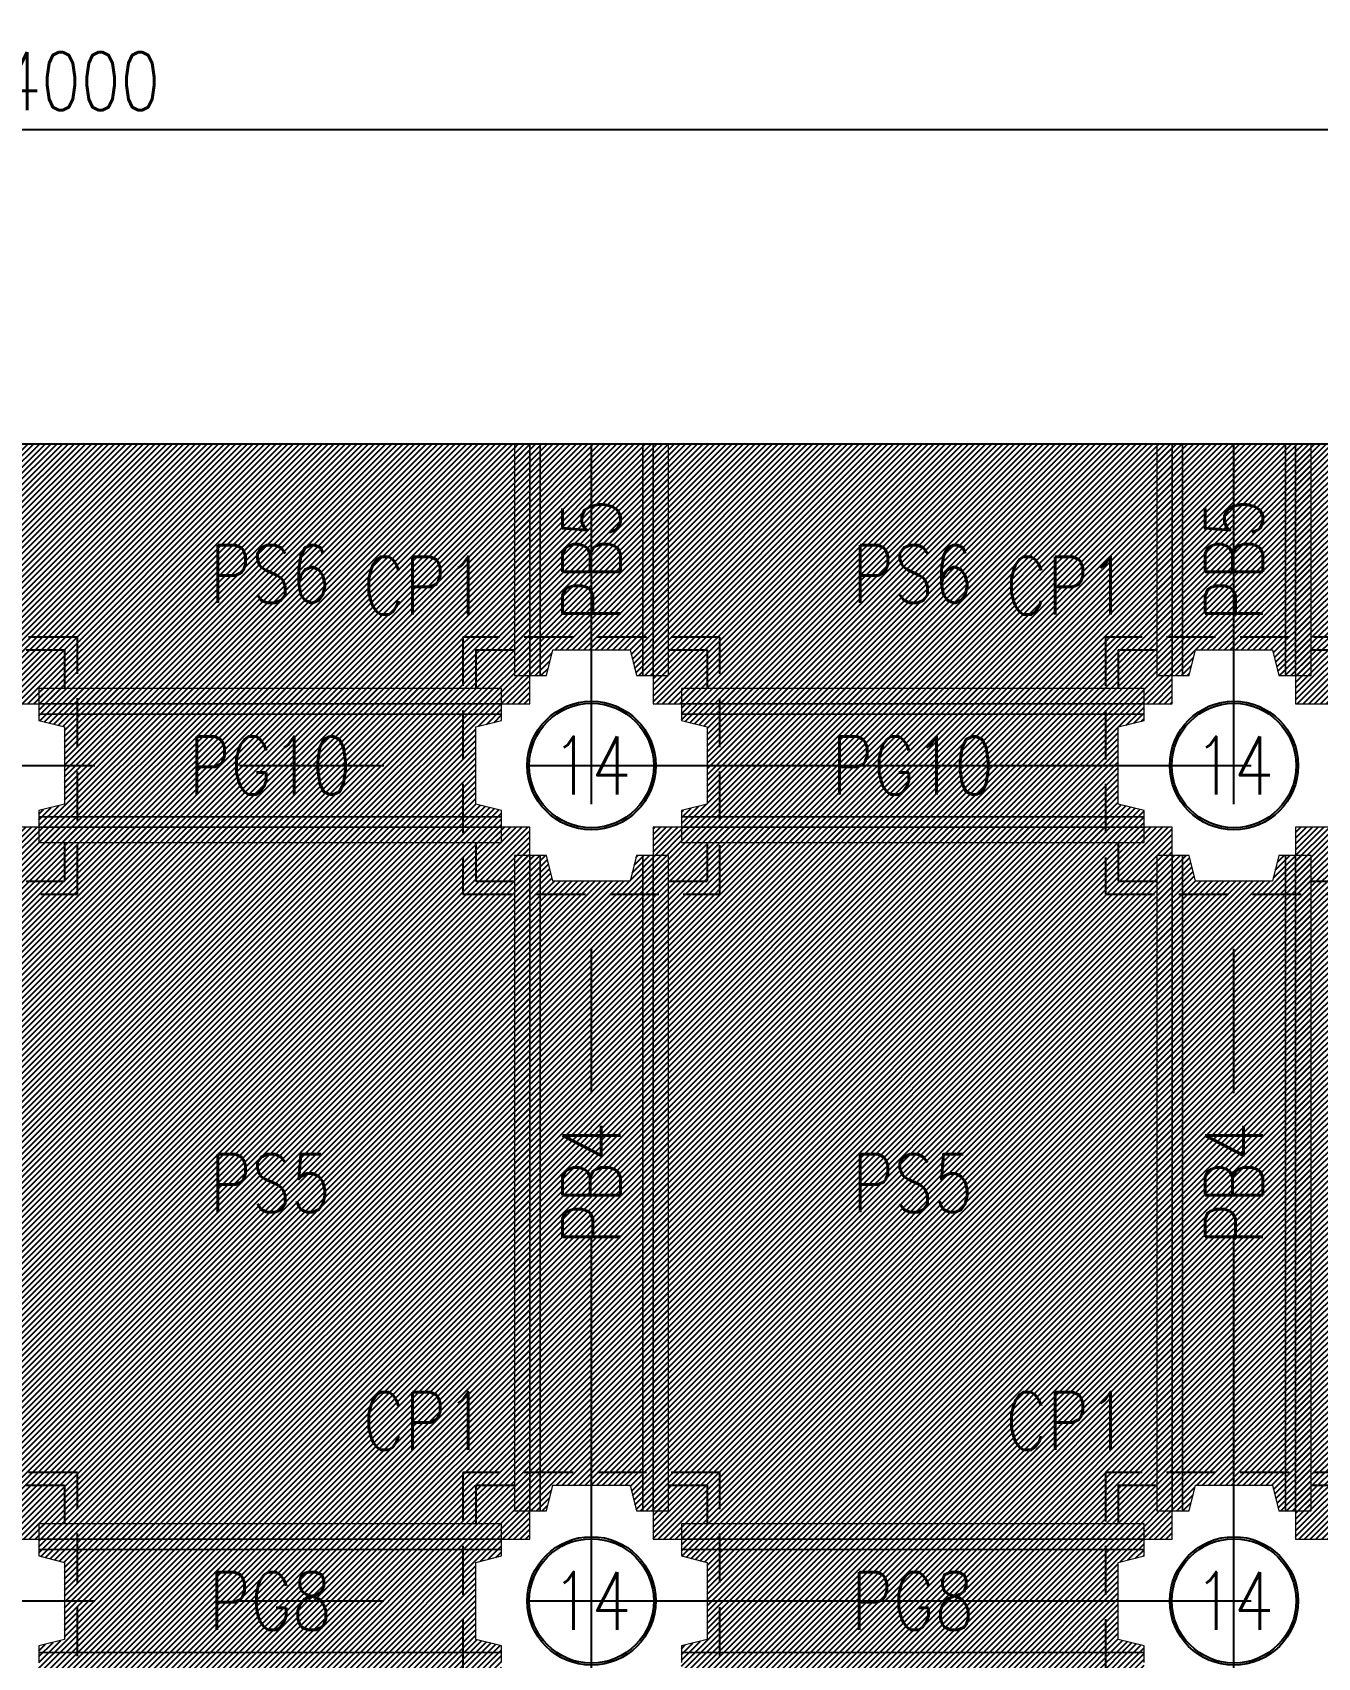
# Model space of a CAD drawing. Extents: x -4754 to 9942, y -22015 to 3942.
# Drawn here: x 2156 to 3156, y -17929 to -16664 of the extents above; entities that cross this region are included whole.
import ezdxf
from ezdxf.enums import TextEntityAlignment as Align

# ---------------------------------------------------------------- set-up
doc = ezdxf.new("R2010")
doc.units = 0
doc.header["$LTSCALE"] = 3
doc.linetypes.add('CENTER', pattern=[2, 1.25, -0.25, 0.25, -0.25])
doc.linetypes.add('DASHED', pattern=[19.05, 12.7, -6.35])
doc.layers.get('0').update_dxf_attribs({"linetype": 'CONTINUOUS'})
doc.layers.add('HB_0', color=7, linetype='CONTINUOUS', transparency=0.5)
doc.layers.add('預鑄版_HATCH', color=253, linetype='CONTINUOUS', transparency=0.1)
for name, color, linetype in [('HB_DIM', 1, 'CONTINUOUS'), ('基椿', 1, 'CONTINUOUS'), ('場鑄梁', 4, 'CONTINUOUS'), ('場鑄梁_虛線', 4, 'CONTINUOUS'), ('底圖', 7, 'CONTINUOUS'), ('預鑄梁', 7, 'CONTINUOUS'), ('預鑄梁_HATCH', 253, 'CONTINUOUS'), ('預鑄梁_TXT', 2, 'CONTINUOUS'), ('預鑄梁_外緣', 7, 'CONTINUOUS'), ('預鑄樁帽', 6, 'CONTINUOUS'), ('預鑄樁帽_TXT', 2, 'CONTINUOUS'), ('預鑄版', 7, 'CONTINUOUS'), ('預鑄版_TXT', 2, 'CONTINUOUS')]:
    doc.layers.add(name, color=color, linetype=linetype)
doc.styles.get("Standard").update_dxf_attribs({"font": 'ROMANS.shx', "width": 0.8, "bigfont": 'chineset.shx'})
doc.dimstyles.new('150cm', dxfattribs={"dimscale": 15, "dimtxt": 3, "dimasz": 2.5, "dimexe": 2, "dimexo": 2, "dimgap": 1, "dimtad": 1, "dimdsep": 46, "dimtxsty": 'Standard', "dimcen": 0, "dimclrt": 2, "dimadec": 0, "dimazin": 0, "dimtfac": 1, "dimtix": 1, "dimtmove": 2, "dimatfit": 3, "dimfxl": 1, "dimtolj": 1, "dimtzin": 0, "dimarcsym": 0})

# ---------------------------------------------------------------- blocks, each defined once
blk = doc.blocks.new('*D985')
at = {"layer": 'HB_DIM', "color": 0, "lineweight": -2}
for p, q in [((-158.2, -16954.7), (-158.2, -16559.7)), ((4339.8, -16954.7), (4339.8, -16559.7)), ((-120.7, -16589.7), (4302.3, -16589.7))]:
    blk.add_line(p, q, dxfattribs=at)
at = {"layer": 'HB_DIM', "color": 0}
for points in [[(-120.7, -16583.4), (-120.7, -16595.9), (-158.2, -16589.7)], [(4302.3, -16595.9), (4302.3, -16583.4), (4339.8, -16589.7)]]:
    blk.add_solid(points, dxfattribs=at)
at = {"layer": 'HB_DIM', "color": 2, "linetype": 'Continuous', "insert": (2090.8, -16552.2), "char_height": 45, "attachment_point": 5}
blk.add_mtext('\\A1;4498', dxfattribs=at)
blk = doc.blocks.new('*D988')
at = {"layer": 'HB_DIM', "color": 0, "lineweight": -2}
for p, q in [((90.8, -16954.7), (90.8, -16709.7)), ((4090.8, -16954.7), (4090.8, -16709.7)), ((128.3, -16739.7), (4053.3, -16739.7))]:
    blk.add_line(p, q, dxfattribs=at)
at = {"layer": 'HB_DIM', "color": 0}
for points in [[(128.3, -16733.4), (128.3, -16745.9), (90.8, -16739.7)], [(4053.3, -16745.9), (4053.3, -16733.4), (4090.8, -16739.7)]]:
    blk.add_solid(points, dxfattribs=at)
at = {"layer": 'HB_DIM', "color": 2, "linetype": 'Continuous', "insert": (2090.8, -16702.2), "char_height": 45, "attachment_point": 5}
blk.add_mtext('\\A1;8@500=4000', dxfattribs=at)
blk = doc.blocks.new('pile')
at = {"layer": 'HB_0', "linetype": 'Continuous'}
for radius in [50, 48.4]:
    blk.add_circle((0, 0), radius, dxfattribs=at)
at = {"color": 2, "width": 0.8}
blk.add_attdef('A', text='', height=45, dxfattribs=at).set_placement((0, 0), align=Align.MIDDLE_CENTER)

msp = doc.modelspace()

# ---------------------------------------------------------------- hatches: boundary and pattern name
at = {"layer": '預鑄梁_HATCH', "linetype": 'Continuous'}
h = msp.add_hatch(dxfattribs=at)
h.set_pattern_fill('ANSI31', color=256, style=0)
h.paths.add_polyline_path([(2530.844, -17164.682), (2542.844, -17164.682), (2550.844, -17164.682), (2555.844, -17164.682), (2560.844, -17144.682), (2620.844, -17144.682), (2625.844, -17164.682), (2630.844, -17164.682), (2638.844, -17164.682), (2650.844, -17164.682), (2650.844, -17164.682), (2650.844, -16984.682), (2650.844, -16984.682), (2530.844, -16984.682), (2530.844, -16984.682)], flags=17)
h = msp.add_hatch(dxfattribs=at)
h.set_pattern_fill('ANSI31', color=256, style=0)
h.paths.add_polyline_path([(3030.844, -17164.682), (3042.844, -17164.682), (3050.844, -17164.682), (3055.844, -17164.682), (3060.844, -17144.682), (3120.844, -17144.682), (3125.844, -17164.682), (3130.844, -17164.682), (3138.844, -17164.682), (3150.844, -17164.682), (3150.844, -17164.682), (3150.844, -16984.682), (3150.844, -16984.682), (3030.844, -16984.682), (3030.844, -16984.682)], flags=17)
h = msp.add_hatch(dxfattribs=at)
h.set_pattern_fill('ANSI31', color=256, style=0)
h.paths.add_polyline_path([(2160.844, -17294.682), (2520.844, -17294.682), (2520.844, -17294.682), (2520.844, -17282.682), (2520.844, -17274.682), (2520.844, -17269.682), (2500.844, -17264.682), (2500.844, -17204.682), (2520.844, -17199.682), (2520.844, -17194.682), (2520.844, -17186.682), (2520.844, -17174.682), (2520.844, -17174.682), (2160.844, -17174.682), (2160.844, -17174.682), (2160.844, -17186.682), (2160.844, -17194.682), (2160.844, -17199.682), (2180.844, -17204.682), (2180.844, -17264.682), (2160.844, -17269.682), (2160.844, -17274.682), (2160.844, -17282.682)], flags=17)
h = msp.add_hatch(dxfattribs=at)
h.set_pattern_fill('ANSI31', color=256, style=0)
h.paths.add_polyline_path([(2660.844, -17294.682), (3020.844, -17294.682), (3020.844, -17294.682), (3020.844, -17282.682), (3020.844, -17274.682), (3020.844, -17269.682), (3000.844, -17264.682), (3000.844, -17204.682), (3020.844, -17199.682), (3020.844, -17194.682), (3020.844, -17186.682), (3020.844, -17174.682), (3020.844, -17174.682), (2660.844, -17174.682), (2660.844, -17174.682), (2660.844, -17186.682), (2660.844, -17194.682), (2660.844, -17199.682), (2680.844, -17204.682), (2680.844, -17264.682), (2660.844, -17269.682), (2660.844, -17274.682), (2660.844, -17282.682)], flags=17)
h = msp.add_hatch(dxfattribs=at)
h.set_pattern_fill('ANSI31', color=256, style=0)
h.paths.add_polyline_path([(2530.844, -17814.682), (2542.844, -17814.682), (2550.844, -17814.682), (2555.844, -17814.682), (2560.844, -17794.682), (2620.844, -17794.682), (2625.844, -17814.682), (2630.844, -17814.682), (2638.844, -17814.682), (2650.844, -17814.682), (2650.844, -17814.682), (2650.844, -17304.682), (2650.844, -17304.682), (2638.844, -17304.682), (2630.844, -17304.682), (2625.844, -17304.682), (2620.844, -17324.682), (2560.844, -17324.682), (2555.844, -17304.682), (2550.844, -17304.682), (2542.844, -17304.682), (2530.844, -17304.682), (2530.844, -17304.682)], flags=17)
h = msp.add_hatch(dxfattribs=at)
h.set_pattern_fill('ANSI31', color=256, style=0)
h.paths.add_polyline_path([(3030.844, -17814.682), (3042.844, -17814.682), (3050.844, -17814.682), (3055.844, -17814.682), (3060.844, -17794.682), (3120.844, -17794.682), (3125.844, -17814.682), (3130.844, -17814.682), (3138.844, -17814.682), (3150.844, -17814.682), (3150.844, -17814.682), (3150.844, -17304.682), (3150.844, -17304.682), (3138.844, -17304.682), (3130.844, -17304.682), (3125.844, -17304.682), (3120.844, -17324.682), (3060.844, -17324.682), (3055.844, -17304.682), (3050.844, -17304.682), (3042.844, -17304.682), (3030.844, -17304.682), (3030.844, -17304.682)], flags=17)
h = msp.add_hatch(dxfattribs=at)
h.set_pattern_fill('ANSI31', color=256, style=0)
h.paths.add_polyline_path([(2160.844, -17944.682), (2520.844, -17944.682), (2520.844, -17944.682), (2520.844, -17932.682), (2520.844, -17924.682), (2520.844, -17919.682), (2500.844, -17914.682), (2500.844, -17854.682), (2520.844, -17849.682), (2520.844, -17844.682), (2520.844, -17836.682), (2520.844, -17824.682), (2520.844, -17824.682), (2160.844, -17824.682), (2160.844, -17824.682), (2160.844, -17836.682), (2160.844, -17844.682), (2160.844, -17849.682), (2180.844, -17854.682), (2180.844, -17914.682), (2160.844, -17919.682), (2160.844, -17924.682), (2160.844, -17932.682)], flags=17)
h = msp.add_hatch(dxfattribs=at)
h.set_pattern_fill('ANSI31', color=256, style=0)
h.paths.add_polyline_path([(2660.844, -17944.682), (3020.844, -17944.682), (3020.844, -17944.682), (3020.844, -17932.682), (3020.844, -17924.682), (3020.844, -17919.682), (3000.844, -17914.682), (3000.844, -17854.682), (3020.844, -17849.682), (3020.844, -17844.682), (3020.844, -17836.682), (3020.844, -17824.682), (3020.844, -17824.682), (2660.844, -17824.682), (2660.844, -17824.682), (2660.844, -17836.682), (2660.844, -17844.682), (2660.844, -17849.682), (2680.844, -17854.682), (2680.844, -17914.682), (2660.844, -17919.682), (2660.844, -17924.682), (2660.844, -17932.682)], flags=17)
at = {"layer": '預鑄版_HATCH', "linetype": 'Continuous'}
h = msp.add_hatch(dxfattribs=at)
h.set_pattern_fill('ANSI31', color=256, style=0)
h.paths.add_polyline_path([(2138.844, -17186.682), (2542.844, -17186.682), (2542.844, -16984.682), (2138.844, -16984.682)], flags=17)
h = msp.add_hatch(dxfattribs=at)
h.set_pattern_fill('ANSI31', color=256, style=0)
h.paths.add_polyline_path([(2638.844, -17186.682), (3042.844, -17186.682), (3042.844, -16984.682), (2638.844, -16984.682)], flags=17)
h = msp.add_hatch(dxfattribs=at)
h.set_pattern_fill('ANSI31', color=256, style=0)
h.paths.add_polyline_path([(3138.844, -17186.682), (3542.844, -17186.682), (3542.844, -16984.682), (3138.844, -16984.682)], flags=17)
h = msp.add_hatch(dxfattribs=at)
h.set_pattern_fill('ANSI31', color=256, style=0)
h.paths.add_polyline_path([(2138.844, -17836.682), (2542.844, -17836.682), (2542.844, -17282.682), (2138.844, -17282.682)], flags=17)
h = msp.add_hatch(dxfattribs=at)
h.set_pattern_fill('ANSI31', color=256, style=0)
h.paths.add_polyline_path([(2638.844, -17836.682), (3042.844, -17836.682), (3042.844, -17282.682), (2638.844, -17282.682)], flags=17)
h = msp.add_hatch(dxfattribs=at)
h.set_pattern_fill('ANSI31', color=256, style=0)
h.paths.add_polyline_path([(3138.844, -17836.682), (3542.844, -17836.682), (3542.844, -17282.682), (3138.844, -17282.682)], flags=17)

# ---------------------------------------------------------------- linework, layer by layer
at = {"layer": '場鑄梁', "color": 4, "linetype": 'Continuous'}
for points in [[(2150.844, -17144.682), (2180.844, -17144.682)], [(2180.844, -17144.682), (2180.844, -17174.682)], [(2500.844, -17144.682), (2500.844, -17174.682)], [(2500.844, -17144.682), (2530.844, -17144.682)], [(2650.844, -17144.682), (2680.844, -17144.682)], [(2680.844, -17144.682), (2680.844, -17174.682)], [(3000.844, -17144.682), (3000.844, -17174.682)], [(3000.844, -17144.682), (3030.844, -17144.682)], [(3150.844, -17144.682), (3180.844, -17144.682)], [(2180.844, -17294.682), (2180.844, -17324.682)], [(2500.844, -17294.682), (2500.844, -17324.682)], [(2680.844, -17294.682), (2680.844, -17324.682)], [(3000.844, -17294.682), (3000.844, -17324.682)], [(2150.844, -17324.682), (2180.844, -17324.682)], [(2500.844, -17324.682), (2530.844, -17324.682)], [(2650.844, -17324.682), (2680.844, -17324.682)], [(3000.844, -17324.682), (3030.844, -17324.682)], [(3150.844, -17324.682), (3180.844, -17324.682)], [(2150.844, -17794.682), (2180.844, -17794.682)], [(2180.844, -17794.682), (2180.844, -17824.682)], [(2500.844, -17794.682), (2500.844, -17824.682)], [(2500.844, -17794.682), (2530.844, -17794.682)], [(2650.844, -17794.682), (2680.844, -17794.682)], [(2680.844, -17794.682), (2680.844, -17824.682)], [(3000.844, -17794.682), (3000.844, -17824.682)], [(3000.844, -17794.682), (3030.844, -17794.682)], [(3150.844, -17794.682), (3180.844, -17794.682)]]:
    msp.add_lwpolyline(points, dxfattribs=at)
at = {"layer": '場鑄梁_虛線', "color": 4, "linetype": 'Continuous'}
for points in [[(2150.844, -17144.682), (2180.844, -17144.682)], [(2180.844, -17144.682), (2180.844, -17174.682)], [(2500.844, -17144.682), (2500.844, -17174.682)], [(2500.844, -17144.682), (2530.844, -17144.682)], [(2650.844, -17144.682), (2680.844, -17144.682)], [(2680.844, -17144.682), (2680.844, -17174.682)], [(3000.844, -17144.682), (3000.844, -17174.682)], [(3000.844, -17144.682), (3030.844, -17144.682)], [(3150.844, -17144.682), (3180.844, -17144.682)], [(2180.844, -17294.682), (2180.844, -17324.682)], [(2500.844, -17294.682), (2500.844, -17324.682)], [(2680.844, -17294.682), (2680.844, -17324.682)], [(3000.844, -17294.682), (3000.844, -17324.682)], [(2150.844, -17324.682), (2180.844, -17324.682)], [(2500.844, -17324.682), (2530.844, -17324.682)], [(2650.844, -17324.682), (2680.844, -17324.682)], [(3000.844, -17324.682), (3030.844, -17324.682)], [(3150.844, -17324.682), (3180.844, -17324.682)], [(2150.844, -17794.682), (2180.844, -17794.682)], [(2180.844, -17794.682), (2180.844, -17824.682)], [(2500.844, -17794.682), (2500.844, -17824.682)], [(2500.844, -17794.682), (2530.844, -17794.682)], [(2650.844, -17794.682), (2680.844, -17794.682)], [(2680.844, -17794.682), (2680.844, -17824.682)], [(3000.844, -17794.682), (3000.844, -17824.682)], [(3000.844, -17794.682), (3030.844, -17794.682)], [(3150.844, -17794.682), (3180.844, -17794.682)]]:
    msp.add_lwpolyline(points, dxfattribs=at)
at = {"layer": '底圖', "color": 4, "linetype": 'Continuous'}
msp.add_lwpolyline([(-158.156, -19964.682), (4339.844, -19964.682), (4339.844, -16984.682), (-158.156, -16984.682), (-158.156, -19964.682)], dxfattribs=at)
at = {"layer": '底圖', "color": 252, "linetype": 'CENTER', "ltscale": 150}
for points in [[(2590.844, -19964.682), (2590.844, -16984.682)], [(3090.844, -19964.682), (3090.844, -16984.682)], [(-158.156, -17234.682), (4339.844, -17234.682)], [(-158.156, -17884.682), (4339.844, -17884.682)]]:
    msp.add_lwpolyline(points, dxfattribs=at)
at = {"layer": '預鑄梁', "lineweight": 5}
for p, q in [((2542.844, -16984.682, 105), (2530.844, -16984.682, 105)), ((2530.844, -16984.682, 105), (2530.844, -17144.682, 105)), ((2550.844, -16984.682, 89), (2542.844, -16984.682, 105)), ((2542.844, -16984.682, 105), (2542.844, -17144.682, 105)), ((2542.844, -17144.682, 105), (2542.844, -16984.682, 105)), ((2550.844, -17144.682, 89), (2550.844, -16984.682, 89)), ((2630.844, -16984.682, 89), (2550.844, -16984.682, 89)), ((2550.844, -16984.682, 89), (2550.844, -17144.682, 89)), ((2638.844, -16984.682, 105), (2630.844, -16984.682, 89)), ((2630.844, -16984.682, 89), (2630.844, -17144.682, 89)), ((2630.844, -17144.682, 89), (2630.844, -16984.682, 89)), ((2650.844, -16984.682, 105), (2638.844, -16984.682, 105)), ((2638.844, -16984.682, 105), (2638.844, -17144.682, 105)), ((2638.844, -17144.682, 105), (2638.844, -16984.682, 105)), ((2650.844, -17144.682, 105), (2650.844, -16984.682, 105)), ((3042.844, -16984.682, 105), (3030.844, -16984.682, 105)), ((3030.844, -16984.682, 105), (3030.844, -17144.682, 105)), ((3050.844, -16984.682, 89), (3042.844, -16984.682, 105)), ((3042.844, -16984.682, 105), (3042.844, -17144.682, 105)), ((3042.844, -17144.682, 105), (3042.844, -16984.682, 105)), ((3050.844, -17144.682, 89), (3050.844, -16984.682, 89)), ((3130.844, -16984.682, 89), (3050.844, -16984.682, 89)), ((3050.844, -16984.682, 89), (3050.844, -17144.682, 89)), ((3138.844, -16984.682, 105), (3130.844, -16984.682, 89)), ((3130.844, -16984.682, 89), (3130.844, -17144.682, 89)), ((3130.844, -17144.682, 89), (3130.844, -16984.682, 89)), ((3150.844, -16984.682, 105), (3138.844, -16984.682, 105)), ((3138.844, -16984.682, 105), (3138.844, -17144.682, 105)), ((3138.844, -17144.682, 105), (3138.844, -16984.682, 105)), ((3150.844, -17144.682, 105), (3150.844, -16984.682, 105)), ((2530.844, -17144.682, 105), (2530.844, -17164.682, 105)), ((2542.844, -17144.682, 105), (2542.844, -17164.682, 105)), ((2542.844, -17164.682, 105), (2542.844, -17144.682, 105)), ((2550.844, -17144.682, 89), (2550.844, -17164.682, 89)), ((2550.844, -17164.682, 89), (2550.844, -17144.682, 89)), ((2555.844, -17164.682, 89), (2560.844, -17144.682, 89)), ((2560.844, -17144.682, 89), (2620.844, -17144.682, 89)), ((2620.844, -17144.682, 89), (2625.844, -17164.682, 89)), ((2630.844, -17164.682, 89), (2630.844, -17144.682, 89)), ((2630.844, -17144.682, 89), (2630.844, -17164.682, 89)), ((2638.844, -17164.682, 105), (2638.844, -17144.682, 105)), ((2638.844, -17144.682, 105), (2638.844, -17164.682, 105)), ((2650.844, -17164.682, 105), (2650.844, -17144.682, 105)), ((3030.844, -17144.682, 105), (3030.844, -17164.682, 105)), ((3042.844, -17144.682, 105), (3042.844, -17164.682, 105)), ((3042.844, -17164.682, 105), (3042.844, -17144.682, 105)), ((3050.844, -17144.682, 89), (3050.844, -17164.682, 89)), ((3050.844, -17164.682, 89), (3050.844, -17144.682, 89)), ((3055.844, -17164.682, 89), (3060.844, -17144.682, 89)), ((3060.844, -17144.682, 89), (3120.844, -17144.682, 89)), ((3120.844, -17144.682, 89), (3125.844, -17164.682, 89)), ((3130.844, -17164.682, 89), (3130.844, -17144.682, 89)), ((3130.844, -17144.682, 89), (3130.844, -17164.682, 89)), ((3138.844, -17164.682, 105), (3138.844, -17144.682, 105)), ((3138.844, -17144.682, 105), (3138.844, -17164.682, 105)), ((3150.844, -17164.682, 105), (3150.844, -17144.682, 105)), ((2530.844, -17164.682, 105), (2542.844, -17164.682, 105)), ((2542.844, -17164.682, 105), (2550.844, -17164.682, 89)), ((2550.844, -17164.682, 89), (2555.844, -17164.682, 89)), ((2625.844, -17164.682, 89), (2630.844, -17164.682, 89)), ((2630.844, -17164.682, 89), (2638.844, -17164.682, 105)), ((2638.844, -17164.682, 105), (2650.844, -17164.682, 105)), ((3030.844, -17164.682, 105), (3042.844, -17164.682, 105)), ((3042.844, -17164.682, 105), (3050.844, -17164.682, 89)), ((3050.844, -17164.682, 89), (3055.844, -17164.682, 89)), ((3125.844, -17164.682, 89), (3130.844, -17164.682, 89)), ((3130.844, -17164.682, 89), (3138.844, -17164.682, 105)), ((3138.844, -17164.682, 105), (3150.844, -17164.682, 105)), ((2180.844, -17174.682, 105), (2160.844, -17174.682, 105)), ((2160.844, -17174.682, 105), (2160.844, -17186.682, 105)), ((2500.844, -17174.682, 105), (2180.844, -17174.682, 105)), ((2520.844, -17174.682, 105), (2500.844, -17174.682, 105)), ((2520.844, -17186.682, 105), (2520.844, -17174.682, 105)), ((2680.844, -17174.682, 105), (2660.844, -17174.682, 105)), ((2660.844, -17174.682, 105), (2660.844, -17186.682, 105)), ((3000.844, -17174.682, 105), (2680.844, -17174.682, 105)), ((3020.844, -17174.682, 105), (3000.844, -17174.682, 105)), ((3020.844, -17186.682, 105), (3020.844, -17174.682, 105)), ((2180.844, -17186.682, 105), (2160.844, -17186.682, 105)), ((2160.844, -17186.682, 105), (2160.844, -17194.682, 90)), ((2160.844, -17186.682, 105), (2180.844, -17186.682, 105)), ((2180.844, -17194.682, 90), (2160.844, -17194.682, 90)), ((2160.844, -17194.682, 90), (2160.844, -17199.682, 90)), ((2160.844, -17194.682, 90), (2180.844, -17194.682, 90)), ((2500.844, -17186.682, 105), (2180.844, -17186.682, 105)), ((2180.844, -17186.682, 105), (2500.844, -17186.682, 105)), ((2180.844, -17194.682, 90), (2500.844, -17194.682, 90)), ((2500.844, -17194.682, 90), (2180.844, -17194.682, 90)), ((2520.844, -17186.682, 105), (2500.844, -17186.682, 105)), ((2500.844, -17186.682, 105), (2520.844, -17186.682, 105)), ((2520.844, -17194.682, 90), (2500.844, -17194.682, 90)), ((2500.844, -17194.682, 90), (2520.844, -17194.682, 90)), ((2520.844, -17194.682, 90), (2520.844, -17186.682, 105)), ((2520.844, -17199.682, 90), (2520.844, -17194.682, 90)), ((2680.844, -17186.682, 105), (2660.844, -17186.682, 105)), ((2660.844, -17186.682, 105), (2660.844, -17194.682, 90)), ((2660.844, -17186.682, 105), (2680.844, -17186.682, 105)), ((2680.844, -17194.682, 90), (2660.844, -17194.682, 90)), ((2660.844, -17194.682, 90), (2660.844, -17199.682, 90)), ((2660.844, -17194.682, 90), (2680.844, -17194.682, 90)), ((3000.844, -17186.682, 105), (2680.844, -17186.682, 105)), ((2680.844, -17186.682, 105), (3000.844, -17186.682, 105)), ((2680.844, -17194.682, 90), (3000.844, -17194.682, 90)), ((3000.844, -17194.682, 90), (2680.844, -17194.682, 90)), ((3020.844, -17186.682, 105), (3000.844, -17186.682, 105)), ((3000.844, -17186.682, 105), (3020.844, -17186.682, 105)), ((3020.844, -17194.682, 90), (3000.844, -17194.682, 90)), ((3000.844, -17194.682, 90), (3020.844, -17194.682, 90)), ((3020.844, -17194.682, 90), (3020.844, -17186.682, 105)), ((3020.844, -17199.682, 90), (3020.844, -17194.682, 90)), ((2160.844, -17199.682, 90), (2180.844, -17204.682, 90)), ((2180.844, -17204.682, 90), (2180.844, -17264.682, 90)), ((2500.844, -17204.682, 90), (2520.844, -17199.682, 90)), ((2500.844, -17264.682, 90), (2500.844, -17204.682, 90)), ((2660.844, -17199.682, 90), (2680.844, -17204.682, 90)), ((2680.844, -17204.682, 90), (2680.844, -17264.682, 90)), ((3000.844, -17204.682, 90), (3020.844, -17199.682, 90)), ((3000.844, -17264.682, 90), (3000.844, -17204.682, 90)), ((2180.844, -17264.682, 90), (2160.844, -17269.682, 90)), ((2160.844, -17269.682, 90), (2160.844, -17274.682, 90)), ((2520.844, -17269.682, 90), (2500.844, -17264.682, 90)), ((2520.844, -17274.682, 90), (2520.844, -17269.682, 90)), ((2680.844, -17264.682, 90), (2660.844, -17269.682, 90)), ((2660.844, -17269.682, 90), (2660.844, -17274.682, 90)), ((3020.844, -17269.682, 90), (3000.844, -17264.682, 90)), ((3020.844, -17274.682, 90), (3020.844, -17269.682, 90)), ((2160.844, -17274.682, 90), (2180.844, -17274.682, 90)), ((2180.844, -17274.682, 90), (2160.844, -17274.682, 90)), ((2160.844, -17274.682, 90), (2160.844, -17282.682, 106)), ((2160.844, -17282.682, 106), (2180.844, -17282.682, 106)), ((2180.844, -17282.682, 106), (2160.844, -17282.682, 106)), ((2160.844, -17282.682, 106), (2160.844, -17294.682, 106)), ((2500.844, -17274.682, 90), (2180.844, -17274.682, 90)), ((2180.844, -17274.682, 90), (2500.844, -17274.682, 90)), ((2500.844, -17282.682, 106), (2180.844, -17282.682, 106)), ((2180.844, -17282.682, 106), (2500.844, -17282.682, 106)), ((2500.844, -17274.682, 90), (2520.844, -17274.682, 90)), ((2520.844, -17274.682, 90), (2500.844, -17274.682, 90)), ((2500.844, -17282.682, 106), (2520.844, -17282.682, 106)), ((2520.844, -17282.682, 106), (2500.844, -17282.682, 106)), ((2520.844, -17282.682, 106), (2520.844, -17274.682, 90)), ((2520.844, -17294.682, 106), (2520.844, -17282.682, 106)), ((2660.844, -17274.682, 90), (2680.844, -17274.682, 90)), ((2680.844, -17274.682, 90), (2660.844, -17274.682, 90)), ((2660.844, -17274.682, 90), (2660.844, -17282.682, 106)), ((2660.844, -17282.682, 106), (2680.844, -17282.682, 106)), ((2680.844, -17282.682, 106), (2660.844, -17282.682, 106)), ((2660.844, -17282.682, 106), (2660.844, -17294.682, 106)), ((3000.844, -17274.682, 90), (2680.844, -17274.682, 90)), ((2680.844, -17274.682, 90), (3000.844, -17274.682, 90)), ((3000.844, -17282.682, 106), (2680.844, -17282.682, 106)), ((2680.844, -17282.682, 106), (3000.844, -17282.682, 106)), ((3000.844, -17274.682, 90), (3020.844, -17274.682, 90)), ((3020.844, -17274.682, 90), (3000.844, -17274.682, 90)), ((3000.844, -17282.682, 106), (3020.844, -17282.682, 106)), ((3020.844, -17282.682, 106), (3000.844, -17282.682, 106)), ((3020.844, -17282.682, 106), (3020.844, -17274.682, 90)), ((3020.844, -17294.682, 106), (3020.844, -17282.682, 106)), ((2160.844, -17294.682, 106), (2180.844, -17294.682, 106)), ((2180.844, -17294.682, 106), (2500.844, -17294.682, 106)), ((2500.844, -17294.682, 106), (2520.844, -17294.682, 106)), ((2660.844, -17294.682, 106), (2680.844, -17294.682, 106)), ((2680.844, -17294.682, 106), (3000.844, -17294.682, 106)), ((3000.844, -17294.682, 106), (3020.844, -17294.682, 106)), ((2542.844, -17304.682, 106), (2530.844, -17304.682, 106)), ((2530.844, -17304.682, 106), (2530.844, -17324.682, 106)), ((2550.844, -17304.682, 90), (2542.844, -17304.682, 106)), ((2542.844, -17304.682, 106), (2542.844, -17324.682, 106)), ((2542.844, -17324.682, 106), (2542.844, -17304.682, 106)), ((2555.844, -17304.682, 90), (2550.844, -17304.682, 90)), ((2550.844, -17304.682, 90), (2550.844, -17324.682, 90)), ((2550.844, -17324.682, 90), (2550.844, -17304.682, 90)), ((2560.844, -17324.682, 90), (2555.844, -17304.682, 90)), ((2625.844, -17304.682, 90), (2620.844, -17324.682, 90)), ((2630.844, -17304.682, 90), (2625.844, -17304.682, 90)), ((2630.844, -17324.682, 90), (2630.844, -17304.682, 90)), ((2630.844, -17304.682, 90), (2630.844, -17324.682, 90)), ((2638.844, -17304.682, 106), (2630.844, -17304.682, 90)), ((2638.844, -17324.682, 106), (2638.844, -17304.682, 106)), ((2638.844, -17304.682, 106), (2638.844, -17324.682, 106)), ((2650.844, -17304.682, 106), (2638.844, -17304.682, 106)), ((2650.844, -17324.682, 106), (2650.844, -17304.682, 106)), ((3042.844, -17304.682, 106), (3030.844, -17304.682, 106)), ((3030.844, -17304.682, 106), (3030.844, -17324.682, 106)), ((3050.844, -17304.682, 90), (3042.844, -17304.682, 106)), ((3042.844, -17304.682, 106), (3042.844, -17324.682, 106)), ((3042.844, -17324.682, 106), (3042.844, -17304.682, 106)), ((3055.844, -17304.682, 90), (3050.844, -17304.682, 90)), ((3050.844, -17304.682, 90), (3050.844, -17324.682, 90)), ((3050.844, -17324.682, 90), (3050.844, -17304.682, 90)), ((3060.844, -17324.682, 90), (3055.844, -17304.682, 90)), ((3125.844, -17304.682, 90), (3120.844, -17324.682, 90)), ((3130.844, -17304.682, 90), (3125.844, -17304.682, 90)), ((3130.844, -17324.682, 90), (3130.844, -17304.682, 90)), ((3130.844, -17304.682, 90), (3130.844, -17324.682, 90)), ((3138.844, -17304.682, 106), (3130.844, -17304.682, 90)), ((3138.844, -17324.682, 106), (3138.844, -17304.682, 106)), ((3138.844, -17304.682, 106), (3138.844, -17324.682, 106)), ((3150.844, -17304.682, 106), (3138.844, -17304.682, 106)), ((3150.844, -17324.682, 106), (3150.844, -17304.682, 106)), ((2530.844, -17324.682, 106), (2530.844, -17794.682, 106)), ((2542.844, -17324.682, 106), (2542.844, -17794.682, 106)), ((2542.844, -17794.682, 106), (2542.844, -17324.682, 106)), ((2550.844, -17794.682, 90), (2550.844, -17324.682, 90)), ((2550.844, -17324.682, 90), (2550.844, -17794.682, 90)), ((2620.844, -17324.682, 90), (2560.844, -17324.682, 90)), ((2630.844, -17324.682, 90), (2630.844, -17794.682, 90)), ((2630.844, -17794.682, 90), (2630.844, -17324.682, 90)), ((2638.844, -17324.682, 106), (2638.844, -17794.682, 106)), ((2638.844, -17794.682, 106), (2638.844, -17324.682, 106)), ((2650.844, -17794.682, 106), (2650.844, -17324.682, 106)), ((3030.844, -17324.682, 106), (3030.844, -17794.682, 106)), ((3042.844, -17324.682, 106), (3042.844, -17794.682, 106)), ((3042.844, -17794.682, 106), (3042.844, -17324.682, 106)), ((3050.844, -17794.682, 90), (3050.844, -17324.682, 90)), ((3050.844, -17324.682, 90), (3050.844, -17794.682, 90)), ((3120.844, -17324.682, 90), (3060.844, -17324.682, 90)), ((3130.844, -17324.682, 90), (3130.844, -17794.682, 90)), ((3130.844, -17794.682, 90), (3130.844, -17324.682, 90)), ((3138.844, -17324.682, 106), (3138.844, -17794.682, 106)), ((3138.844, -17794.682, 106), (3138.844, -17324.682, 106)), ((3150.844, -17794.682, 106), (3150.844, -17324.682, 106)), ((2530.844, -17794.682, 106), (2530.844, -17814.682, 106)), ((2542.844, -17794.682, 106), (2542.844, -17814.682, 106)), ((2542.844, -17814.682, 106), (2542.844, -17794.682, 106)), ((2550.844, -17794.682, 90), (2550.844, -17814.682, 90)), ((2550.844, -17814.682, 90), (2550.844, -17794.682, 90)), ((2555.844, -17814.682, 90), (2560.844, -17794.682, 90)), ((2560.844, -17794.682, 90), (2620.844, -17794.682, 90)), ((2620.844, -17794.682, 90), (2625.844, -17814.682, 90)), ((2630.844, -17814.682, 90), (2630.844, -17794.682, 90)), ((2630.844, -17794.682, 90), (2630.844, -17814.682, 90)), ((2638.844, -17814.682, 106), (2638.844, -17794.682, 106)), ((2638.844, -17794.682, 106), (2638.844, -17814.682, 106)), ((2650.844, -17814.682, 106), (2650.844, -17794.682, 106)), ((3030.844, -17794.682, 106), (3030.844, -17814.682, 106)), ((3042.844, -17794.682, 106), (3042.844, -17814.682, 106)), ((3042.844, -17814.682, 106), (3042.844, -17794.682, 106)), ((3050.844, -17794.682, 90), (3050.844, -17814.682, 90)), ((3050.844, -17814.682, 90), (3050.844, -17794.682, 90)), ((3055.844, -17814.682, 90), (3060.844, -17794.682, 90)), ((3060.844, -17794.682, 90), (3120.844, -17794.682, 90)), ((3120.844, -17794.682, 90), (3125.844, -17814.682, 90)), ((3130.844, -17814.682, 90), (3130.844, -17794.682, 90)), ((3130.844, -17794.682, 90), (3130.844, -17814.682, 90)), ((3138.844, -17814.682, 106), (3138.844, -17794.682, 106)), ((3138.844, -17794.682, 106), (3138.844, -17814.682, 106)), ((3150.844, -17814.682, 106), (3150.844, -17794.682, 106)), ((2180.844, -17824.682, 106), (2160.844, -17824.682, 106)), ((2160.844, -17824.682, 106), (2160.844, -17836.682, 106)), ((2500.844, -17824.682, 106), (2180.844, -17824.682, 106)), ((2520.844, -17824.682, 106), (2500.844, -17824.682, 106)), ((2520.844, -17836.682, 106), (2520.844, -17824.682, 106)), ((2530.844, -17814.682, 106), (2542.844, -17814.682, 106)), ((2542.844, -17814.682, 106), (2550.844, -17814.682, 90)), ((2550.844, -17814.682, 90), (2555.844, -17814.682, 90)), ((2625.844, -17814.682, 90), (2630.844, -17814.682, 90)), ((2630.844, -17814.682, 90), (2638.844, -17814.682, 106)), ((2638.844, -17814.682, 106), (2650.844, -17814.682, 106)), ((2680.844, -17824.682, 106), (2660.844, -17824.682, 106)), ((2660.844, -17824.682, 106), (2660.844, -17836.682, 106)), ((3000.844, -17824.682, 106), (2680.844, -17824.682, 106)), ((3020.844, -17824.682, 106), (3000.844, -17824.682, 106)), ((3020.844, -17836.682, 106), (3020.844, -17824.682, 106)), ((3030.844, -17814.682, 106), (3042.844, -17814.682, 106)), ((3042.844, -17814.682, 106), (3050.844, -17814.682, 90)), ((3050.844, -17814.682, 90), (3055.844, -17814.682, 90)), ((3125.844, -17814.682, 90), (3130.844, -17814.682, 90)), ((3130.844, -17814.682, 90), (3138.844, -17814.682, 106)), ((3138.844, -17814.682, 106), (3150.844, -17814.682, 106)), ((2180.844, -17836.682, 106), (2160.844, -17836.682, 106)), ((2160.844, -17836.682, 106), (2160.844, -17844.682, 94)), ((2160.844, -17836.682, 106), (2180.844, -17836.682, 106)), ((2500.844, -17836.682, 106), (2180.844, -17836.682, 106)), ((2180.844, -17836.682, 106), (2500.844, -17836.682, 106)), ((2520.844, -17836.682, 106), (2500.844, -17836.682, 106)), ((2500.844, -17836.682, 106), (2520.844, -17836.682, 106)), ((2520.844, -17844.682, 94), (2520.844, -17836.682, 106)), ((2680.844, -17836.682, 106), (2660.844, -17836.682, 106)), ((2660.844, -17836.682, 106), (2660.844, -17844.682, 94)), ((2660.844, -17836.682, 106), (2680.844, -17836.682, 106)), ((3000.844, -17836.682, 106), (2680.844, -17836.682, 106)), ((2680.844, -17836.682, 106), (3000.844, -17836.682, 106)), ((3020.844, -17836.682, 106), (3000.844, -17836.682, 106)), ((3000.844, -17836.682, 106), (3020.844, -17836.682, 106)), ((3020.844, -17844.682, 94), (3020.844, -17836.682, 106)), ((2180.844, -17844.682, 94), (2160.844, -17844.682, 94)), ((2160.844, -17844.682, 94), (2160.844, -17849.682, 94)), ((2160.844, -17844.682, 94), (2180.844, -17844.682, 94)), ((2160.844, -17849.682, 94), (2180.844, -17854.682, 94)), ((2180.844, -17844.682, 94), (2500.844, -17844.682, 94)), ((2500.844, -17844.682, 94), (2180.844, -17844.682, 94)), ((2520.844, -17844.682, 94), (2500.844, -17844.682, 94)), ((2500.844, -17844.682, 94), (2520.844, -17844.682, 94)), ((2500.844, -17854.682, 94), (2520.844, -17849.682, 94)), ((2520.844, -17849.682, 94), (2520.844, -17844.682, 94)), ((2680.844, -17844.682, 94), (2660.844, -17844.682, 94)), ((2660.844, -17844.682, 94), (2660.844, -17849.682, 94)), ((2660.844, -17844.682, 94), (2680.844, -17844.682, 94)), ((2660.844, -17849.682, 94), (2680.844, -17854.682, 94)), ((2680.844, -17844.682, 94), (3000.844, -17844.682, 94)), ((3000.844, -17844.682, 94), (2680.844, -17844.682, 94)), ((3020.844, -17844.682, 94), (3000.844, -17844.682, 94)), ((3000.844, -17844.682, 94), (3020.844, -17844.682, 94)), ((3000.844, -17854.682, 94), (3020.844, -17849.682, 94)), ((3020.844, -17849.682, 94), (3020.844, -17844.682, 94)), ((2180.844, -17854.682, 94), (2180.844, -17914.682, 94)), ((2500.844, -17914.682, 94), (2500.844, -17854.682, 94)), ((2680.844, -17854.682, 94), (2680.844, -17914.682, 94)), ((3000.844, -17914.682, 94), (3000.844, -17854.682, 94)), ((2180.844, -17914.682, 94), (2160.844, -17919.682, 94)), ((2520.844, -17919.682, 94), (2500.844, -17914.682, 94)), ((2680.844, -17914.682, 94), (2660.844, -17919.682, 94)), ((3020.844, -17919.682, 94), (3000.844, -17914.682, 94)), ((2160.844, -17919.682, 94), (2160.844, -17924.682, 94)), ((2160.844, -17924.682, 94), (2180.844, -17924.682, 94)), ((2180.844, -17924.682, 94), (2160.844, -17924.682, 94)), ((2160.844, -17924.682, 94), (2160.844, -17932.682, 110)), ((2500.844, -17924.682, 94), (2180.844, -17924.682, 94)), ((2180.844, -17924.682, 94), (2500.844, -17924.682, 94)), ((2500.844, -17924.682, 94), (2520.844, -17924.682, 94)), ((2520.844, -17924.682, 94), (2500.844, -17924.682, 94)), ((2520.844, -17924.682, 94), (2520.844, -17919.682, 94)), ((2520.844, -17932.682, 110), (2520.844, -17924.682, 94)), ((2660.844, -17919.682, 94), (2660.844, -17924.682, 94)), ((2660.844, -17924.682, 94), (2680.844, -17924.682, 94)), ((2680.844, -17924.682, 94), (2660.844, -17924.682, 94)), ((2660.844, -17924.682, 94), (2660.844, -17932.682, 110)), ((3000.844, -17924.682, 94), (2680.844, -17924.682, 94)), ((2680.844, -17924.682, 94), (3000.844, -17924.682, 94)), ((3000.844, -17924.682, 94), (3020.844, -17924.682, 94)), ((3020.844, -17924.682, 94), (3000.844, -17924.682, 94)), ((3020.844, -17924.682, 94), (3020.844, -17919.682, 94)), ((3020.844, -17932.682, 110), (3020.844, -17924.682, 94))]:
    msp.add_line(p, q, dxfattribs=at)
at = {"layer": '預鑄梁_外緣', "lineweight": 5}
for p, q in [((2542.844, -16984.682, 105), (2530.844, -16984.682, 105)), ((2530.844, -16984.682, 105), (2530.844, -17144.682, 105)), ((2550.844, -16984.682, 89), (2542.844, -16984.682, 105)), ((2630.844, -16984.682, 89), (2550.844, -16984.682, 89)), ((2638.844, -16984.682, 105), (2630.844, -16984.682, 89)), ((2650.844, -16984.682, 105), (2638.844, -16984.682, 105)), ((2650.844, -17144.682, 105), (2650.844, -16984.682, 105)), ((3042.844, -16984.682, 105), (3030.844, -16984.682, 105)), ((3030.844, -16984.682, 105), (3030.844, -17144.682, 105)), ((3050.844, -16984.682, 89), (3042.844, -16984.682, 105)), ((3130.844, -16984.682, 89), (3050.844, -16984.682, 89)), ((3138.844, -16984.682, 105), (3130.844, -16984.682, 89)), ((3150.844, -16984.682, 105), (3138.844, -16984.682, 105)), ((3150.844, -17144.682, 105), (3150.844, -16984.682, 105)), ((2530.844, -17144.682, 105), (2530.844, -17164.682, 105)), ((2555.844, -17164.682, 89), (2560.844, -17144.682, 89)), ((2560.844, -17144.682, 89), (2620.844, -17144.682, 89)), ((2620.844, -17144.682, 89), (2625.844, -17164.682, 89)), ((2650.844, -17164.682, 105), (2650.844, -17144.682, 105)), ((3030.844, -17144.682, 105), (3030.844, -17164.682, 105)), ((3055.844, -17164.682, 89), (3060.844, -17144.682, 89)), ((3060.844, -17144.682, 89), (3120.844, -17144.682, 89)), ((3120.844, -17144.682, 89), (3125.844, -17164.682, 89)), ((3150.844, -17164.682, 105), (3150.844, -17144.682, 105)), ((2530.844, -17164.682, 105), (2542.844, -17164.682, 105)), ((2542.844, -17164.682, 105), (2550.844, -17164.682, 89)), ((2550.844, -17164.682, 89), (2555.844, -17164.682, 89)), ((2625.844, -17164.682, 89), (2630.844, -17164.682, 89)), ((2630.844, -17164.682, 89), (2638.844, -17164.682, 105)), ((2638.844, -17164.682, 105), (2650.844, -17164.682, 105)), ((3030.844, -17164.682, 105), (3042.844, -17164.682, 105)), ((3042.844, -17164.682, 105), (3050.844, -17164.682, 89)), ((3050.844, -17164.682, 89), (3055.844, -17164.682, 89)), ((3125.844, -17164.682, 89), (3130.844, -17164.682, 89)), ((3130.844, -17164.682, 89), (3138.844, -17164.682, 105)), ((3138.844, -17164.682, 105), (3150.844, -17164.682, 105)), ((2180.844, -17174.682, 105), (2160.844, -17174.682, 105)), ((2160.844, -17174.682, 105), (2160.844, -17186.682, 105)), ((2500.844, -17174.682, 105), (2180.844, -17174.682, 105)), ((2520.844, -17174.682, 105), (2500.844, -17174.682, 105)), ((2520.844, -17186.682, 105), (2520.844, -17174.682, 105)), ((2680.844, -17174.682, 105), (2660.844, -17174.682, 105)), ((2660.844, -17174.682, 105), (2660.844, -17186.682, 105)), ((3000.844, -17174.682, 105), (2680.844, -17174.682, 105)), ((3020.844, -17174.682, 105), (3000.844, -17174.682, 105)), ((3020.844, -17186.682, 105), (3020.844, -17174.682, 105)), ((2160.844, -17186.682, 105), (2160.844, -17194.682, 90)), ((2160.844, -17194.682, 90), (2160.844, -17199.682, 90)), ((2520.844, -17194.682, 90), (2520.844, -17186.682, 105)), ((2520.844, -17199.682, 90), (2520.844, -17194.682, 90)), ((2660.844, -17186.682, 105), (2660.844, -17194.682, 90)), ((2660.844, -17194.682, 90), (2660.844, -17199.682, 90)), ((3020.844, -17194.682, 90), (3020.844, -17186.682, 105)), ((3020.844, -17199.682, 90), (3020.844, -17194.682, 90)), ((2160.844, -17199.682, 90), (2180.844, -17204.682, 90)), ((2180.844, -17204.682, 90), (2180.844, -17264.682, 90)), ((2500.844, -17204.682, 90), (2520.844, -17199.682, 90)), ((2500.844, -17264.682, 90), (2500.844, -17204.682, 90)), ((2660.844, -17199.682, 90), (2680.844, -17204.682, 90)), ((2680.844, -17204.682, 90), (2680.844, -17264.682, 90)), ((3000.844, -17204.682, 90), (3020.844, -17199.682, 90)), ((3000.844, -17264.682, 90), (3000.844, -17204.682, 90)), ((2180.844, -17264.682, 90), (2160.844, -17269.682, 90)), ((2160.844, -17269.682, 90), (2160.844, -17274.682, 90)), ((2520.844, -17269.682, 90), (2500.844, -17264.682, 90)), ((2520.844, -17274.682, 90), (2520.844, -17269.682, 90)), ((2680.844, -17264.682, 90), (2660.844, -17269.682, 90)), ((2660.844, -17269.682, 90), (2660.844, -17274.682, 90)), ((3020.844, -17269.682, 90), (3000.844, -17264.682, 90)), ((3020.844, -17274.682, 90), (3020.844, -17269.682, 90)), ((2160.844, -17274.682, 90), (2160.844, -17282.682, 106)), ((2160.844, -17282.682, 106), (2160.844, -17294.682, 106)), ((2520.844, -17282.682, 106), (2520.844, -17274.682, 90)), ((2520.844, -17294.682, 106), (2520.844, -17282.682, 106)), ((2660.844, -17274.682, 90), (2660.844, -17282.682, 106)), ((2660.844, -17282.682, 106), (2660.844, -17294.682, 106)), ((3020.844, -17282.682, 106), (3020.844, -17274.682, 90)), ((3020.844, -17294.682, 106), (3020.844, -17282.682, 106)), ((2160.844, -17294.682, 106), (2180.844, -17294.682, 106)), ((2180.844, -17294.682, 106), (2500.844, -17294.682, 106)), ((2500.844, -17294.682, 106), (2520.844, -17294.682, 106)), ((2660.844, -17294.682, 106), (2680.844, -17294.682, 106)), ((2680.844, -17294.682, 106), (3000.844, -17294.682, 106)), ((3000.844, -17294.682, 106), (3020.844, -17294.682, 106)), ((2542.844, -17304.682, 106), (2530.844, -17304.682, 106)), ((2530.844, -17304.682, 106), (2530.844, -17324.682, 106)), ((2550.844, -17304.682, 90), (2542.844, -17304.682, 106)), ((2555.844, -17304.682, 90), (2550.844, -17304.682, 90)), ((2560.844, -17324.682, 90), (2555.844, -17304.682, 90)), ((2625.844, -17304.682, 90), (2620.844, -17324.682, 90)), ((2630.844, -17304.682, 90), (2625.844, -17304.682, 90)), ((2638.844, -17304.682, 106), (2630.844, -17304.682, 90)), ((2650.844, -17304.682, 106), (2638.844, -17304.682, 106)), ((2650.844, -17324.682, 106), (2650.844, -17304.682, 106)), ((3042.844, -17304.682, 106), (3030.844, -17304.682, 106)), ((3030.844, -17304.682, 106), (3030.844, -17324.682, 106)), ((3050.844, -17304.682, 90), (3042.844, -17304.682, 106)), ((3055.844, -17304.682, 90), (3050.844, -17304.682, 90)), ((3060.844, -17324.682, 90), (3055.844, -17304.682, 90)), ((3125.844, -17304.682, 90), (3120.844, -17324.682, 90)), ((3130.844, -17304.682, 90), (3125.844, -17304.682, 90)), ((3138.844, -17304.682, 106), (3130.844, -17304.682, 90)), ((3150.844, -17304.682, 106), (3138.844, -17304.682, 106)), ((3150.844, -17324.682, 106), (3150.844, -17304.682, 106)), ((2530.844, -17324.682, 106), (2530.844, -17794.682, 106)), ((2620.844, -17324.682, 90), (2560.844, -17324.682, 90)), ((2650.844, -17794.682, 106), (2650.844, -17324.682, 106)), ((3030.844, -17324.682, 106), (3030.844, -17794.682, 106)), ((3120.844, -17324.682, 90), (3060.844, -17324.682, 90)), ((3150.844, -17794.682, 106), (3150.844, -17324.682, 106)), ((2530.844, -17794.682, 106), (2530.844, -17814.682, 106)), ((2555.844, -17814.682, 90), (2560.844, -17794.682, 90)), ((2560.844, -17794.682, 90), (2620.844, -17794.682, 90)), ((2620.844, -17794.682, 90), (2625.844, -17814.682, 90)), ((2650.844, -17814.682, 106), (2650.844, -17794.682, 106)), ((3030.844, -17794.682, 106), (3030.844, -17814.682, 106)), ((3055.844, -17814.682, 90), (3060.844, -17794.682, 90)), ((3060.844, -17794.682, 90), (3120.844, -17794.682, 90)), ((3120.844, -17794.682, 90), (3125.844, -17814.682, 90)), ((3150.844, -17814.682, 106), (3150.844, -17794.682, 106)), ((2180.844, -17824.682, 106), (2160.844, -17824.682, 106)), ((2160.844, -17824.682, 106), (2160.844, -17836.682, 106)), ((2500.844, -17824.682, 106), (2180.844, -17824.682, 106)), ((2520.844, -17824.682, 106), (2500.844, -17824.682, 106)), ((2520.844, -17836.682, 106), (2520.844, -17824.682, 106)), ((2530.844, -17814.682, 106), (2542.844, -17814.682, 106)), ((2542.844, -17814.682, 106), (2550.844, -17814.682, 90)), ((2550.844, -17814.682, 90), (2555.844, -17814.682, 90)), ((2625.844, -17814.682, 90), (2630.844, -17814.682, 90)), ((2630.844, -17814.682, 90), (2638.844, -17814.682, 106)), ((2638.844, -17814.682, 106), (2650.844, -17814.682, 106)), ((2680.844, -17824.682, 106), (2660.844, -17824.682, 106)), ((2660.844, -17824.682, 106), (2660.844, -17836.682, 106)), ((3000.844, -17824.682, 106), (2680.844, -17824.682, 106)), ((3020.844, -17824.682, 106), (3000.844, -17824.682, 106)), ((3020.844, -17836.682, 106), (3020.844, -17824.682, 106)), ((3030.844, -17814.682, 106), (3042.844, -17814.682, 106)), ((3042.844, -17814.682, 106), (3050.844, -17814.682, 90)), ((3050.844, -17814.682, 90), (3055.844, -17814.682, 90)), ((3125.844, -17814.682, 90), (3130.844, -17814.682, 90)), ((3130.844, -17814.682, 90), (3138.844, -17814.682, 106)), ((3138.844, -17814.682, 106), (3150.844, -17814.682, 106)), ((2160.844, -17836.682, 106), (2160.844, -17844.682, 94)), ((2520.844, -17844.682, 94), (2520.844, -17836.682, 106)), ((2660.844, -17836.682, 106), (2660.844, -17844.682, 94)), ((3020.844, -17844.682, 94), (3020.844, -17836.682, 106)), ((2160.844, -17844.682, 94), (2160.844, -17849.682, 94)), ((2160.844, -17849.682, 94), (2180.844, -17854.682, 94)), ((2500.844, -17854.682, 94), (2520.844, -17849.682, 94)), ((2520.844, -17849.682, 94), (2520.844, -17844.682, 94)), ((2660.844, -17844.682, 94), (2660.844, -17849.682, 94)), ((2660.844, -17849.682, 94), (2680.844, -17854.682, 94)), ((3000.844, -17854.682, 94), (3020.844, -17849.682, 94)), ((3020.844, -17849.682, 94), (3020.844, -17844.682, 94)), ((2180.844, -17854.682, 94), (2180.844, -17914.682, 94)), ((2500.844, -17914.682, 94), (2500.844, -17854.682, 94)), ((2680.844, -17854.682, 94), (2680.844, -17914.682, 94)), ((3000.844, -17914.682, 94), (3000.844, -17854.682, 94)), ((2180.844, -17914.682, 94), (2160.844, -17919.682, 94)), ((2520.844, -17919.682, 94), (2500.844, -17914.682, 94)), ((2680.844, -17914.682, 94), (2660.844, -17919.682, 94)), ((3020.844, -17919.682, 94), (3000.844, -17914.682, 94)), ((2160.844, -17919.682, 94), (2160.844, -17924.682, 94)), ((2160.844, -17924.682, 94), (2160.844, -17932.682, 110)), ((2520.844, -17924.682, 94), (2520.844, -17919.682, 94)), ((2520.844, -17932.682, 110), (2520.844, -17924.682, 94)), ((2660.844, -17919.682, 94), (2660.844, -17924.682, 94)), ((2660.844, -17924.682, 94), (2660.844, -17932.682, 110)), ((3020.844, -17924.682, 94), (3020.844, -17919.682, 94)), ((3020.844, -17932.682, 110), (3020.844, -17924.682, 94))]:
    msp.add_line(p, q, dxfattribs=at)
at = {"layer": '預鑄樁帽', "linetype": 'DASHED'}
for points in [[(1990.844, -17334.682), (2190.844, -17334.682), (2190.844, -17134.682), (1990.844, -17134.682), (1990.844, -17334.682)], [(2490.844, -17334.682), (2690.844, -17334.682), (2690.844, -17134.682), (2490.844, -17134.682), (2490.844, -17334.682)], [(2990.844, -17334.682), (3190.844, -17334.682), (3190.844, -17134.682), (2990.844, -17134.682), (2990.844, -17334.682)], [(1990.844, -17984.682), (2190.844, -17984.682), (2190.844, -17784.682), (1990.844, -17784.682), (1990.844, -17984.682)], [(2490.844, -17984.682), (2690.844, -17984.682), (2690.844, -17784.682), (2490.844, -17784.682), (2490.844, -17984.682)], [(2990.844, -17984.682), (3190.844, -17984.682), (3190.844, -17784.682), (2990.844, -17784.682), (2990.844, -17984.682)]]:
    msp.add_lwpolyline(points, dxfattribs=at)
at = {"layer": '預鑄版', "lineweight": 5}
for points in [[(2138.844, -17186.682, 105), (2542.844, -17186.682, 105), (2542.844, -16984.682, 105), (2138.844, -16984.682, 105), (2138.844, -17186.682, 105)], [(2638.844, -17186.682, 105), (3042.844, -17186.682, 105), (3042.844, -16984.682, 105), (2638.844, -16984.682, 105), (2638.844, -17186.682, 105)], [(3138.844, -17186.682, 105), (3542.844, -17186.682, 105), (3542.844, -16984.682, 105), (3138.844, -16984.682, 105), (3138.844, -17186.682, 105)], [(2138.844, -17836.682, 106), (2542.844, -17836.682, 106), (2542.844, -17282.682, 106), (2138.844, -17282.682, 106), (2138.844, -17836.682, 106)], [(2638.844, -17836.682, 106), (3042.844, -17836.682, 106), (3042.844, -17282.682, 106), (2638.844, -17282.682, 106), (2638.844, -17836.682, 106)], [(3138.844, -17836.682, 106), (3542.844, -17836.682, 106), (3542.844, -17282.682, 106), (3138.844, -17282.682, 106), (3138.844, -17836.682, 106)]]:
    msp.add_polyline3d(points, dxfattribs=at)

# ---------------------------------------------------------------- block references
at = {"layer": '基椿', "linetype": 'Continuous', "rotation": 360}
for p in [(2590.844, -17234.682), (3090.844, -17234.682), (2590.844, -17884.682), (3090.844, -17884.682)]:
    msp.add_blockref('pile', p, dxfattribs=at).add_auto_attribs({'A': '14'})

# ---------------------------------------------------------------- texts
at = {"layer": '預鑄梁_TXT', "linetype": 'Continuous', "width": 0.8}
for s, p in [('PB5', (2590.844, -17074.682, 105)), ('PB5', (3090.844, -17074.682, 105)), ('PB4', (2590.844, -17559.682, 106)), ('PB4', (3090.844, -17559.682, 106))]:
    msp.add_text(s, height=45, rotation=90, dxfattribs=at).set_placement(p, align=Align.MIDDLE)
for s, p in [('PG10', (2340.844, -17234.682, 106)), ('PG10', (2840.844, -17234.682, 106)), ('PG8', (2340.844, -17884.682, 110)), ('PG8', (2840.844, -17884.682, 110))]:
    msp.add_text(s, height=45, dxfattribs=at).set_placement(p, align=Align.MIDDLE)
at = {"layer": '預鑄樁帽_TXT', "linetype": 'Continuous', "width": 0.8}
for p in [(2460.844, -17094.682), (2960.844, -17094.682), (2460.844, -17744.682), (2960.844, -17744.682)]:
    msp.add_text('CP1', height=45, dxfattribs=at).set_placement(p, align=Align.MIDDLE)
at = {"layer": '預鑄版_TXT', "linetype": 'Continuous', "width": 0.8}
for s, p in [('PS6', (2340.844, -17085.682, 105)), ('PS6', (2840.844, -17085.682, 105)), ('PS5', (2340.844, -17559.682, 106)), ('PS5', (2840.844, -17559.682, 106))]:
    msp.add_text(s, height=45, dxfattribs=at).set_placement(p, align=Align.MIDDLE)

# ---------------------------------------------------------------- dimensions: what is measured, and where the dimension line sits
at = {"layer": 'HB_DIM'}
dim = msp.add_linear_dim(base=(4339.844, -16589.682), p1=(-158.156, -16984.682), p2=(4339.844, -16984.682), dimstyle='150cm', dxfattribs=at)
dim.commit()
dim.dimension.update_dxf_attribs({"geometry": '*D985', "text_midpoint": (2090.844, -16552.182)})
dim = msp.add_linear_dim(base=(4090.844, -16739.682), p1=(90.844, -16984.682), p2=(4090.844, -16984.682), text='8@500=<>', dimstyle='150cm', dxfattribs=at)
dim.commit()
dim.dimension.update_dxf_attribs({"geometry": '*D988', "text_midpoint": (2090.844, -16702.182)})

doc.saveas('drawing.dxf')
